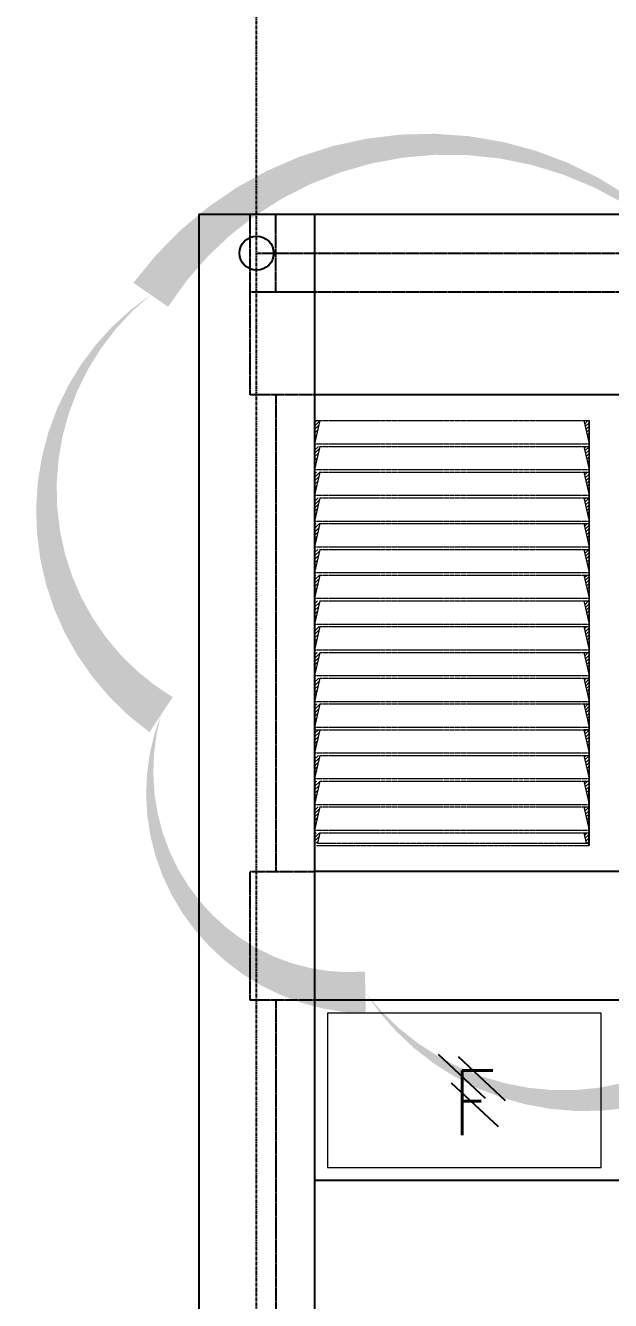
# Model space of a CAD drawing. Header units: inches. Extents: x 102027 to 175311, y -32523 to 10797.
# Drawn here: x 117240 to 119512, y -761 to 4189 of the extents above; entities that cross this region are included whole.
import ezdxf

# ---------------------------------------------------------------- set-up
doc = ezdxf.new("R2010")
doc.units = ezdxf.units.IN
doc.header["$MEASUREMENT"] = 0
doc.linetypes.add('CENTER', pattern=[2, 1.25, -0.25, 0.25, -0.25])
doc.linetypes.add('HIDDEN', pattern=[0.375, 0.25, -0.125])
for name, color, linetype in [('1', 1, 'CENTER'), ('M-CLOUD', 2, 'Continuous'), ('M-X-BKGD', 8, 'Continuous')]:
    doc.layers.add(name, color=color, linetype=linetype)
doc.layers.add('grid nos', color=253, linetype='Continuous', lineweight=0)
doc.styles.add('SIMPLEX', font='simplex.shx')

# ---------------------------------------------------------------- blocks, each defined once
blk = doc.blocks.new('LOUVER VIL 2')
at = {"layer": '1', "color": 170, "lineweight": 0}
for p, q in [((117462.3, 13061.1), (118528.5, 13061.1)), ((117462.3, 11761.1), (117462.3, 13061.1)), ((117462.3, 13061.1), (117462.3, 11761.1)), ((118508.5, 13061.1), (118528.5, 13061.1)), ((118508.5, 13061.1), (118528.5, 13061.1)), ((118528.5, 11411.1), (118528.5, 13061.1)), ((118528.5, 13061.1), (118528.5, 11411.1)), ((117462.3, 12971.1), (118528.5, 12971.1)), ((117482.3, 12961.1), (118528.5, 12961.1)), ((118508.5, 12961.1), (118528.5, 12961.1)), ((118508.5, 12961.1), (118528.5, 12961.1)), ((117462.3, 12871.1), (118528.5, 12871.1)), ((117482.3, 12861.1), (118528.5, 12861.1)), ((118508.5, 12861.1), (118528.5, 12861.1)), ((118508.5, 12861.1), (118528.5, 12861.1)), ((117462.3, 12771.1), (118528.5, 12771.1)), ((117482.3, 12761.1), (118528.5, 12761.1)), ((118508.5, 12761.1), (118528.5, 12761.1)), ((118508.5, 12761.1), (118528.5, 12761.1)), ((117462.3, 12671.1), (118528.5, 12671.1)), ((117482.3, 12661.1), (118528.5, 12661.1)), ((118508.5, 12661.1), (118528.5, 12661.1)), ((118508.5, 12661.1), (118528.5, 12661.1)), ((117462.3, 12571.1), (118528.5, 12571.1)), ((117482.3, 12561.1), (118528.5, 12561.1)), ((118508.5, 12561.1), (118528.5, 12561.1)), ((118508.5, 12561.1), (118528.5, 12561.1)), ((117462.3, 12471.1), (118528.5, 12471.1)), ((117482.3, 12461.1), (118528.5, 12461.1)), ((118508.5, 12461.1), (118528.5, 12461.1)), ((118508.5, 12461.1), (118528.5, 12461.1)), ((117462.3, 12371.1), (118528.5, 12371.1)), ((117482.3, 12361.1), (118528.5, 12361.1)), ((118508.5, 12361.1), (118528.5, 12361.1)), ((118508.5, 12361.1), (118528.5, 12361.1)), ((117462.3, 12271.1), (118528.5, 12271.1)), ((117482.3, 12261.1), (118528.5, 12261.1)), ((118508.5, 12261.1), (118528.5, 12261.1)), ((118508.5, 12261.1), (118528.5, 12261.1)), ((117462.3, 12171.1), (118528.5, 12171.1)), ((117482.3, 12161.1), (118528.5, 12161.1)), ((118508.5, 12161.1), (118528.5, 12161.1)), ((118508.5, 12161.1), (118528.5, 12161.1)), ((117462.3, 12071.1), (118528.5, 12071.1)), ((117482.3, 12061.1), (118528.5, 12061.1)), ((118508.5, 12061.1), (118528.5, 12061.1)), ((118508.5, 12061.1), (118528.5, 12061.1)), ((117462.3, 11971.1), (118528.5, 11971.1)), ((117482.3, 11961.1), (118528.5, 11961.1)), ((118508.5, 11961.1), (118528.5, 11961.1)), ((118508.5, 11961.1), (118528.5, 11961.1)), ((117462.3, 11871.1), (118528.5, 11871.1)), ((117482.3, 11861.1), (118528.5, 11861.1)), ((118508.5, 11861.1), (118528.5, 11861.1)), ((118508.5, 11861.1), (118528.5, 11861.1)), ((117462.3, 11771.1), (118528.5, 11771.1)), ((117482.3, 11761.1), (118528.5, 11761.1)), ((118508.5, 11761.1), (118528.5, 11761.1)), ((118508.5, 11761.1), (118528.5, 11761.1)), ((118528.3, 11771.1), (118528.5, 11771.1)), ((118528.3, 11771.1), (118528.5, 11771.1)), ((117462.3, 11671.1), (118528.5, 11671.1)), ((117482.3, 11661.1), (118528.5, 11661.1)), ((118508.5, 11661.1), (118528.5, 11661.1)), ((118508.5, 11661.1), (118528.5, 11661.1)), ((118528.2, 11671.1), (118528.5, 11671.1)), ((118528.2, 11671.1), (118528.5, 11671.1)), ((117462.3, 11571.1), (118528.5, 11571.1)), ((117482.3, 11561.1), (118528.5, 11561.1)), ((118508.5, 11561.1), (118528.5, 11561.1)), ((118508.5, 11561.1), (118528.5, 11561.1)), ((118528, 11571.1), (118528.5, 11571.1)), ((118528, 11571.1), (118528.5, 11571.1)), ((117462.3, 11471.1), (118528.5, 11471.1)), ((117482.3, 11461.1), (118528.5, 11461.1)), ((118508.5, 11461.1), (118528.5, 11461.1)), ((118508.5, 11461.1), (118528.5, 11461.1)), ((118527.8, 11471.1), (118528.5, 11471.1)), ((118527.8, 11471.1), (118528.5, 11471.1)), ((117471.2, 11411.1), (118528.5, 11411.1)), ((117473.4, 11421.1), (118528.5, 11421.1)), ((118517.4, 11421.1), (118528.5, 11421.1)), ((118517.4, 11421.1), (118527.7, 11421.1)), ((118527.7, 11411.1), (118528.5, 11411.1))]:
    blk.add_line(p, q, dxfattribs=at)
at = {"layer": 'grid nos', "color": 170, "linetype": 'Continuous', "ltscale": 10000}
for p, q in [((117462.3, 13052.5), (117470.8, 13061.1)), ((117462.3, 13039.3), (117481.8, 13058.7)), ((117462.3, 13026), (117478, 13041.7)), ((117462.3, 13012.7), (117474.2, 13024.7)), ((118508.9, 13059.4), (118510.5, 13061.1)), ((118511.3, 13048.6), (118523.8, 13061.1)), ((118513.7, 13037.7), (118528.5, 13052.5)), ((118516.1, 13026.9), (118528.5, 13039.3)), ((118518.5, 13016), (118528.5, 13026)), ((117462.3, 12999.5), (117470.4, 13007.6)), ((117462.3, 12986.2), (117466.6, 12990.6)), ((117462.3, 12973), (117462.8, 12973.5)), ((118520.9, 13005.2), (118528.5, 13012.8)), ((118523.3, 12994.3), (118528.5, 12999.5)), ((118525.8, 12983.5), (118528.5, 12986.2)), ((118528.2, 12972.6), (118528.5, 12973)), ((117462.3, 12959.7), (117463.6, 12961.1)), ((117462.3, 12946.5), (117476.9, 12961.1)), ((117462.3, 12933.2), (117480, 12950.9)), ((117462.3, 12919.9), (117476.2, 12933.9)), ((118510, 12954.5), (118516.6, 12961.1)), ((118512.4, 12943.6), (118528.5, 12959.7)), ((118514.8, 12932.8), (118528.5, 12946.5)), ((118517.2, 12921.9), (118528.5, 12933.2)), ((118519.6, 12911.1), (118528.5, 12920)), ((117462.3, 12906.7), (117472.4, 12916.9)), ((117462.3, 12893.4), (117468.7, 12899.8)), ((117462.3, 12880.2), (117464.9, 12882.8)), ((118522, 12900.2), (118528.5, 12906.7)), ((118524.4, 12889.4), (118528.5, 12893.4)), ((118526.9, 12878.5), (118528.5, 12880.2)), ((117462.3, 12853.6), (117469.7, 12861.1)), ((117462.3, 12840.4), (117482.1, 12860.2)), ((117462.3, 12827.1), (117478.3, 12843.2)), ((117462.3, 12813.9), (117474.5, 12826.1)), ((118508.7, 12860.3), (118509.4, 12861.1)), ((118511.1, 12849.5), (118522.6, 12861.1)), ((118513.5, 12838.6), (118528.5, 12853.7)), ((118515.9, 12827.8), (118528.5, 12840.4)), ((118518.3, 12816.9), (118528.5, 12827.1)), ((117462.3, 12800.6), (117470.7, 12809.1)), ((117462.3, 12787.4), (117466.9, 12792)), ((117462.3, 12774.1), (117463.1, 12775)), ((118520.7, 12806.1), (118528.5, 12813.9)), ((118523.1, 12795.3), (118528.5, 12800.6)), ((118525.5, 12784.4), (118528.5, 12787.4)), ((118528, 12773.6), (118528.5, 12774.1)), ((117462.3, 12760.8), (117462.5, 12761.1)), ((117462.3, 12747.6), (117475.7, 12761.1)), ((117462.3, 12734.3), (117480.3, 12752.4)), ((117462.3, 12721.1), (117476.6, 12735.4)), ((118509.8, 12755.4), (118515.5, 12761.1)), ((118512.2, 12744.5), (118528.5, 12760.9)), ((118514.6, 12733.7), (118528.5, 12747.6)), ((118517, 12722.8), (118528.5, 12734.3)), ((117462.3, 12707.8), (117472.8, 12718.3)), ((117462.3, 12694.5), (117469, 12701.3)), ((117462.3, 12681.3), (117465.2, 12684.2)), ((118519.4, 12712), (118528.5, 12721.1)), ((118521.8, 12701.1), (118528.5, 12707.8)), ((118524.2, 12690.3), (118528.5, 12694.6)), ((118526.7, 12679.4), (118528.5, 12681.3)), ((117462.3, 12654.8), (117468.5, 12661.1)), ((117462.3, 12641.5), (117481.8, 12661.1)), ((117462.3, 12628.3), (117478.6, 12644.6)), ((117462.3, 12615), (117474.8, 12627.6)), ((118510.9, 12650.4), (118521.5, 12661.1)), ((118513.3, 12639.6), (118528.5, 12654.8)), ((118515.7, 12628.7), (118528.5, 12641.5)), ((118518.1, 12617.9), (118528.5, 12628.3)), ((117462.3, 12601.7), (117471, 12610.5)), ((117462.3, 12588.5), (117467.2, 12593.5)), ((117462.3, 12575.2), (117463.5, 12576.4)), ((118520.5, 12607), (118528.5, 12615)), ((118522.9, 12596.2), (118528.5, 12601.8)), ((118525.3, 12585.3), (118528.5, 12588.5)), ((118527.8, 12574.5), (118528.5, 12575.2)), ((117462.3, 12548.7), (117474.6, 12561.1)), ((117462.3, 12535.4), (117480.7, 12553.8)), ((117462.3, 12522.2), (117476.9, 12536.8)), ((118509.6, 12556.3), (118514.3, 12561.1)), ((118512, 12545.4), (118527.6, 12561.1)), ((118514.4, 12534.6), (118528.5, 12548.7)), ((118516.8, 12523.8), (118528.5, 12535.5)), ((117462.3, 12508.9), (117473.1, 12519.8)), ((117462.3, 12495.7), (117469.3, 12502.7)), ((117462.3, 12482.4), (117465.5, 12485.7)), ((118519.2, 12512.9), (118528.5, 12522.2)), ((118521.6, 12502.1), (118528.5, 12508.9)), ((118524, 12491.2), (118528.5, 12495.7)), ((118526.4, 12480.4), (118528.5, 12482.4)), ((117462.3, 12455.9), (117467.4, 12461.1)), ((117462.3, 12442.6), (117480.7, 12461.1)), ((117462.3, 12429.4), (117478.9, 12446)), ((117462.3, 12416.1), (117475.1, 12429)), ((118510.7, 12451.3), (118520.4, 12461.1)), ((118513.1, 12440.5), (118528.5, 12455.9)), ((118515.5, 12429.6), (118528.5, 12442.7)), ((118517.9, 12418.8), (118528.5, 12429.4)), ((117462.3, 12402.9), (117471.4, 12412)), ((117462.3, 12389.6), (117467.6, 12394.9)), ((117462.3, 12376.3), (117463.8, 12377.9)), ((118520.3, 12407.9), (118528.5, 12416.1)), ((118522.7, 12397.1), (118528.5, 12402.9)), ((118525.1, 12386.2), (118528.5, 12389.6)), ((118527.5, 12375.4), (118528.5, 12376.4)), ((117462.3, 12349.8), (117473.5, 12361.1)), ((117462.3, 12336.6), (117481, 12355.3)), ((117462.3, 12323.3), (117477.2, 12338.2)), ((118509.4, 12357.2), (118513.2, 12361.1)), ((118511.8, 12346.4), (118526.5, 12361.1)), ((118514.2, 12335.5), (118528.5, 12349.8)), ((118516.6, 12324.7), (118528.5, 12336.6)), ((117462.3, 12310.1), (117473.4, 12321.2)), ((117462.3, 12296.8), (117469.6, 12304.2)), ((117462.3, 12283.5), (117465.8, 12287.1)), ((118519, 12313.8), (118528.5, 12323.3)), ((118521.4, 12303), (118528.5, 12310.1)), ((118523.8, 12292.1), (118528.5, 12296.8)), ((118526.2, 12281.3), (118528.5, 12283.6)), ((117462.3, 12257), (117466.3, 12261.1)), ((117462.3, 12243.8), (117479.6, 12261.1)), ((117462.3, 12230.5), (117479.3, 12247.5)), ((117462.3, 12217.2), (117475.5, 12230.4)), ((118510.5, 12252.3), (118519.3, 12261.1)), ((118512.9, 12241.4), (118528.5, 12257)), ((118515.3, 12230.6), (118528.5, 12243.8)), ((118517.7, 12219.7), (118528.5, 12230.5)), ((117462.3, 12204), (117471.7, 12213.4)), ((117462.3, 12190.7), (117467.9, 12196.4)), ((117462.3, 12177.5), (117464.1, 12179.3)), ((118520.1, 12208.9), (118528.5, 12217.3)), ((118522.5, 12198), (118528.5, 12204)), ((118524.9, 12187.2), (118528.5, 12190.7)), ((118527.3, 12176.3), (118528.5, 12177.5)), ((117462.3, 12151), (117472.4, 12161.1)), ((117462.3, 12137.7), (117481.3, 12156.7)), ((117462.3, 12124.4), (117477.5, 12139.7)), ((118509.2, 12158.1), (118512.1, 12161.1)), ((118511.6, 12147.3), (118525.3, 12161.1)), ((118514, 12136.4), (118528.5, 12151)), ((118516.4, 12125.6), (118528.5, 12137.7)), ((117462.3, 12111.2), (117473.7, 12122.6)), ((117462.3, 12097.9), (117469.9, 12105.6)), ((117462.3, 12084.7), (117466.2, 12088.6)), ((118518.8, 12114.7), (118528.5, 12124.5)), ((118521.2, 12103.9), (118528.5, 12111.2)), ((118523.6, 12093.1), (118528.5, 12097.9)), ((118526, 12082.2), (118528.5, 12084.7)), ((117462.3, 12071.4), (117462.4, 12071.5)), ((117462.3, 12058.2), (117465.2, 12061.1)), ((117462.3, 12044.9), (117478.4, 12061.1)), ((117462.3, 12031.6), (117479.6, 12048.9)), ((117462.3, 12018.4), (117475.8, 12031.9)), ((118510.3, 12053.2), (118518.1, 12061.1)), ((118512.7, 12042.3), (118528.5, 12058.2)), ((118515.1, 12031.5), (118528.5, 12044.9)), ((118517.5, 12020.6), (118528.5, 12031.6)), ((118528.4, 12071.4), (118528.5, 12071.4)), ((117462.3, 12005.1), (117472, 12014.8)), ((117462.3, 11991.9), (117468.2, 11997.8)), ((117462.3, 11978.6), (117464.4, 11980.8)), ((118519.9, 12009.8), (118528.5, 12018.4)), ((118522.3, 11998.9), (118528.5, 12005.1)), ((118524.7, 11988.1), (118528.5, 11991.9)), ((117462.3, 11952.1), (117471.2, 11961.1)), ((117462.3, 11938.8), (117481.6, 11958.2)), ((117462.3, 11925.6), (117477.8, 11941.1)), ((118509, 11959.1), (118511, 11961.1)), ((118511.4, 11948.2), (118524.2, 11961.1)), ((118513.8, 11937.4), (118528.5, 11952.1)), ((118516.2, 11926.5), (118528.5, 11938.8)), ((118527.1, 11977.2), (118528.5, 11978.6)), ((117462.3, 11912.3), (117474.1, 11924.1)), ((117462.3, 11899.1), (117470.3, 11907.1)), ((117462.3, 11885.8), (117466.5, 11890)), ((118518.6, 11915.7), (118528.5, 11925.6)), ((118521, 11904.8), (118528.5, 11912.3)), ((118523.4, 11894), (118528.5, 11899.1)), ((118525.8, 11883.1), (118528.5, 11885.8)), ((117462.3, 11872.5), (117462.7, 11873)), ((117462.3, 11859.3), (117464, 11861.1)), ((117462.3, 11846), (117477.3, 11861.1)), ((117462.3, 11832.8), (117479.9, 11850.4)), ((117462.3, 11819.5), (117476.1, 11833.3)), ((118510.1, 11854.1), (118517, 11861.1)), ((118512.5, 11843.2), (118528.5, 11859.3)), ((118514.9, 11832.4), (118528.5, 11846)), ((118517.3, 11821.6), (118528.5, 11832.8)), ((118528.2, 11872.3), (118528.5, 11872.6)), ((117462.3, 11806.2), (117472.3, 11816.3)), ((117462.3, 11793), (117468.5, 11799.3)), ((117462.3, 11779.7), (117464.7, 11782.2)), ((118519.7, 11810.7), (118528.5, 11819.5)), ((118522.1, 11799.9), (118528.5, 11806.3)), ((118524.5, 11789), (118528.5, 11793)), ((117462.3, 11759.7), (117463.6, 11761.1)), ((117462.3, 11746.5), (117476.9, 11761.1)), ((117462.3, 11733.2), (117480, 11750.9)), ((117462.3, 11719.9), (117476.2, 11733.9)), ((118510, 11754.5), (118516.6, 11761.1)), ((118512.4, 11743.6), (118528.5, 11759.7)), ((118514.8, 11732.8), (118528.5, 11746.5)), ((118517.2, 11721.9), (118528.5, 11733.2)), ((118526.9, 11778.2), (118528.5, 11779.7)), ((117462.3, 11706.7), (117472.4, 11716.9)), ((117462.3, 11693.4), (117468.7, 11699.8)), ((117462.3, 11680.2), (117464.9, 11682.8)), ((118519.6, 11711.1), (118528.5, 11720)), ((118522, 11700.2), (118528.5, 11706.7)), ((118524.4, 11689.4), (118528.5, 11693.4)), ((117462.3, 11653.6), (117469.7, 11661.1)), ((117462.3, 11640.4), (117482.1, 11660.2)), ((117462.3, 11627.1), (117478.3, 11643.2)), ((118508.7, 11660.3), (118509.4, 11661.1)), ((118511.1, 11649.5), (118522.6, 11661.1)), ((118513.5, 11638.6), (118528.5, 11653.7)), ((118515.9, 11627.8), (118528.5, 11640.4)), ((118526.9, 11678.5), (118528.5, 11680.2)), ((117462.3, 11613.9), (117474.5, 11626.1)), ((117462.3, 11600.6), (117470.7, 11609.1)), ((117462.3, 11587.4), (117466.9, 11592)), ((118518.3, 11616.9), (118528.5, 11627.1)), ((118520.7, 11606.1), (118528.5, 11613.9)), ((118523.1, 11595.3), (118528.5, 11600.6)), ((118525.5, 11584.4), (118528.5, 11587.4)), ((117462.3, 11574.1), (117463.1, 11575)), ((117462.3, 11560.8), (117462.5, 11561.1)), ((117462.3, 11547.6), (117475.7, 11561.1)), ((117462.3, 11534.3), (117480.3, 11552.4)), ((117462.3, 11521.1), (117476.6, 11535.4)), ((118509.8, 11555.4), (118515.5, 11561.1)), ((118512.2, 11544.5), (118528.5, 11560.9)), ((118514.6, 11533.7), (118528.5, 11547.6)), ((118517, 11522.8), (118528.5, 11534.3)), ((118528, 11573.6), (118528.5, 11574.1)), ((117462.3, 11507.8), (117472.8, 11518.3)), ((117462.3, 11494.5), (117469, 11501.3)), ((117462.3, 11481.3), (117465.2, 11484.2)), ((118519.4, 11512), (118528.5, 11521.1)), ((118521.8, 11501.1), (118528.5, 11507.8)), ((118524.2, 11490.3), (118528.5, 11494.6)), ((117462.3, 11454.8), (117468.5, 11461.1)), ((117462.3, 11441.5), (117481.8, 11461.1)), ((117462.3, 11428.3), (117478.6, 11444.6)), ((118510.9, 11450.4), (118521.5, 11461.1)), ((118513.3, 11439.6), (118528.5, 11454.8)), ((118515.7, 11428.7), (118528.5, 11441.5)), ((118526.7, 11479.4), (118528.5, 11481.3)), ((117468.3, 11421.1), (117474.8, 11427.6)), ((118521.3, 11421.1), (118528.5, 11428.3))]:
    blk.add_line(p, q, dxfattribs=at)
at = {"layer": 'grid nos', "color": 170, "linetype": 'HIDDEN', "ltscale": 10000}
for p, q in [((117482.3, 13061.1), (117462.3, 12971.1)), ((118508.5, 13061.1), (118528.5, 12971.1)), ((117482.3, 12961.1), (117462.3, 12871.1)), ((118508.5, 12961.1), (118528.5, 12871.1)), ((117482.3, 12861.1), (117462.3, 12771.1)), ((118508.5, 12861.1), (118528.5, 12771.1)), ((117482.3, 12761.1), (117462.3, 12671.1)), ((118508.5, 12761.1), (118528.5, 12671.1)), ((117482.3, 12661.1), (117462.3, 12571.1)), ((118508.5, 12661.1), (118528.5, 12571.1)), ((117482.3, 12561.1), (117462.3, 12471.1)), ((118508.5, 12561.1), (118528.5, 12471.1)), ((117482.3, 12461.1), (117462.3, 12371.1)), ((118508.5, 12461.1), (118528.5, 12371.1)), ((117482.3, 12361.1), (117462.3, 12271.1)), ((118508.5, 12361.1), (118528.5, 12271.1)), ((117482.3, 12261.1), (117462.3, 12171.1)), ((118508.5, 12261.1), (118528.5, 12171.1)), ((117482.3, 12161.1), (117462.3, 12071.1)), ((118508.5, 12161.1), (118528.5, 12071.1)), ((117482.3, 12061.1), (117462.3, 11971.1)), ((118508.5, 12061.1), (118528.5, 11971.1)), ((117482.3, 11961.1), (117462.3, 11871.1)), ((118508.5, 11961.1), (118528.5, 11871.1)), ((117462.3, 11771.1), (117462.3, 11861.1)), ((117462.3, 11861.1), (117482.3, 11861.1)), ((117482.3, 11861.1), (117462.3, 11771.1)), ((117462.3, 11411.1), (117462.3, 11861.1)), ((118528.5, 11861.1), (118508.5, 11861.1)), ((118508.5, 11861.1), (118528.5, 11771.1)), ((118527.7, 11411.1), (118528.5, 11861.1)), ((118528.5, 11771.1), (118528.5, 11861.1)), ((117482.3, 11761.1), (117462.3, 11671.1)), ((118508.5, 11761.1), (118528.5, 11671.1)), ((117482.3, 11661.1), (117462.3, 11571.1)), ((118508.5, 11661.1), (118528.5, 11571.1)), ((117482.3, 11561.1), (117462.3, 11471.1)), ((118508.5, 11561.1), (118528.5, 11471.1)), ((117482.3, 11461.1), (117473.4, 11421.1)), ((118508.5, 11461.1), (118517.4, 11421.1)), ((117471.2, 11411.1), (117471, 11410.5))]:
    blk.add_line(p, q, dxfattribs=at)

msp = doc.modelspace()

# ---------------------------------------------------------------- linework, layer by layer
at = {"layer": 'M-CLOUD'}
msp.add_lwpolyline([(128114.1, 3215.3, 0, 163.4, 0.520567), (126479.7, 3204, 0, 163.4, 0.520567), (124845.3, 3192.7, 0, 163.4, 0.520567), (123210.9, 3181.4, 0, 163.4, 0.520567), (121576.5, 3170.1, 0, 163.4, 0.520567), (119942.1, 3158.8, 0, 163.4, 0.520567), (117726.2, 3143.5, 0, 163.4, 0.520567), (117766.3, 1513.5, 0, 163.4, 0.520567), (118559.8, 434.5, 0, 163.4, 0.520567), (120194.2, 447.3, 0, 163.4, 0.520567), (121828.5, 460, 0, 163.4, 0.520567), (123462.9, 472.7, 0, 163.4, 0.520567), (125097.3, 485.5, 0, 163.4, 0.520567), (126731.7, 498.2, 0, 163.4, 0.520567), (128366.1, 511, 0, 163.4, 0.520567)], format="xyseb", dxfattribs=at)
at = {"layer": 'M-X-BKGD', "color": 8, "linetype": 'CENTER', "ltscale": 10}
msp.add_line((118137.6, -6544.1), (118137.6, 9596.6), dxfattribs=at)
at = {"layer": 'M-X-BKGD', "color": 8}
for p, q in [((117912.6, 3455.2), (117912.6, -6394.8)), ((137362.6, 3455.2), (117912.6, 3455.2)), ((118362.6, 3455.2), (117912.6, 3455.2)), ((118362.6, 3455.2), (118362.6, -2095.2)), ((122912.6, 2755.2), (118362.6, 2755.2)), ((122912.6, 905.2), (118362.6, 905.2)), ((122912.6, 405.2), (118362.6, 405.2)), ((118842.6, 195), (119024.9, 24.8)), ((118920.3, 186), (119102.6, 15.8)), ((118893.4, 84.5), (119075.7, -85.7)), ((122912.6, -294.8), (118362.6, -294.8))]:
    msp.add_line(p, q, dxfattribs=at)
at = {"layer": 'M-X-BKGD', "color": 8, "linetype": 'HIDDEN', "ltscale": 5}
for p, q in [((118112.6, 3155.2), (118112.6, 3455.2)), ((118212.6, 3155.2), (118212.6, 3455.2)), ((118137.6, 3305.2), (137137.6, 3305.2)), ((118137.6, 3155.2), (137137.6, 3155.2)), ((118212.6, 2755.2), (118212.6, 905.2)), ((118212.6, 405.2), (118212.6, -6394.8))]:
    msp.add_line(p, q, dxfattribs=at)
for points in [[(118362.6, 3155.2), (118362.6, 2755.2), (118112.6, 2755.2), (118112.6, 3155.2)], [(118362.6, 905.2), (118362.6, 405.2), (118112.6, 405.2), (118112.6, 905.2)]]:
    msp.add_lwpolyline(points, close=True, dxfattribs=at)
at = {"layer": 'M-X-BKGD', "color": 8, "lineweight": 0}
msp.add_lwpolyline([(119475.1, 355.2), (118412.6, 355.2), (118412.6, -244.8), (119475.1, -244.8)], close=True, dxfattribs=at)
at = {"layer": 'M-X-BKGD', "color": 8}
msp.add_circle((118137.6, 3305.2), 66.1, dxfattribs=at)
at = {"layer": 'M-X-BKGD', "color": 8, "lineweight": 0}
msp.add_point((119500.1, -294.8), dxfattribs=at)

# ---------------------------------------------------------------- block references
msp.add_blockref('LOUVER VIL 2', (900.4, -10405.9))

# ---------------------------------------------------------------- texts
at = {"layer": 'M-X-BKGD', "color": 8, "style": 'SIMPLEX', "width": 0.85}
msp.add_text('F', height=250, dxfattribs=at).set_placement((118899.7, -118.5))

doc.saveas('drawing.dxf')
